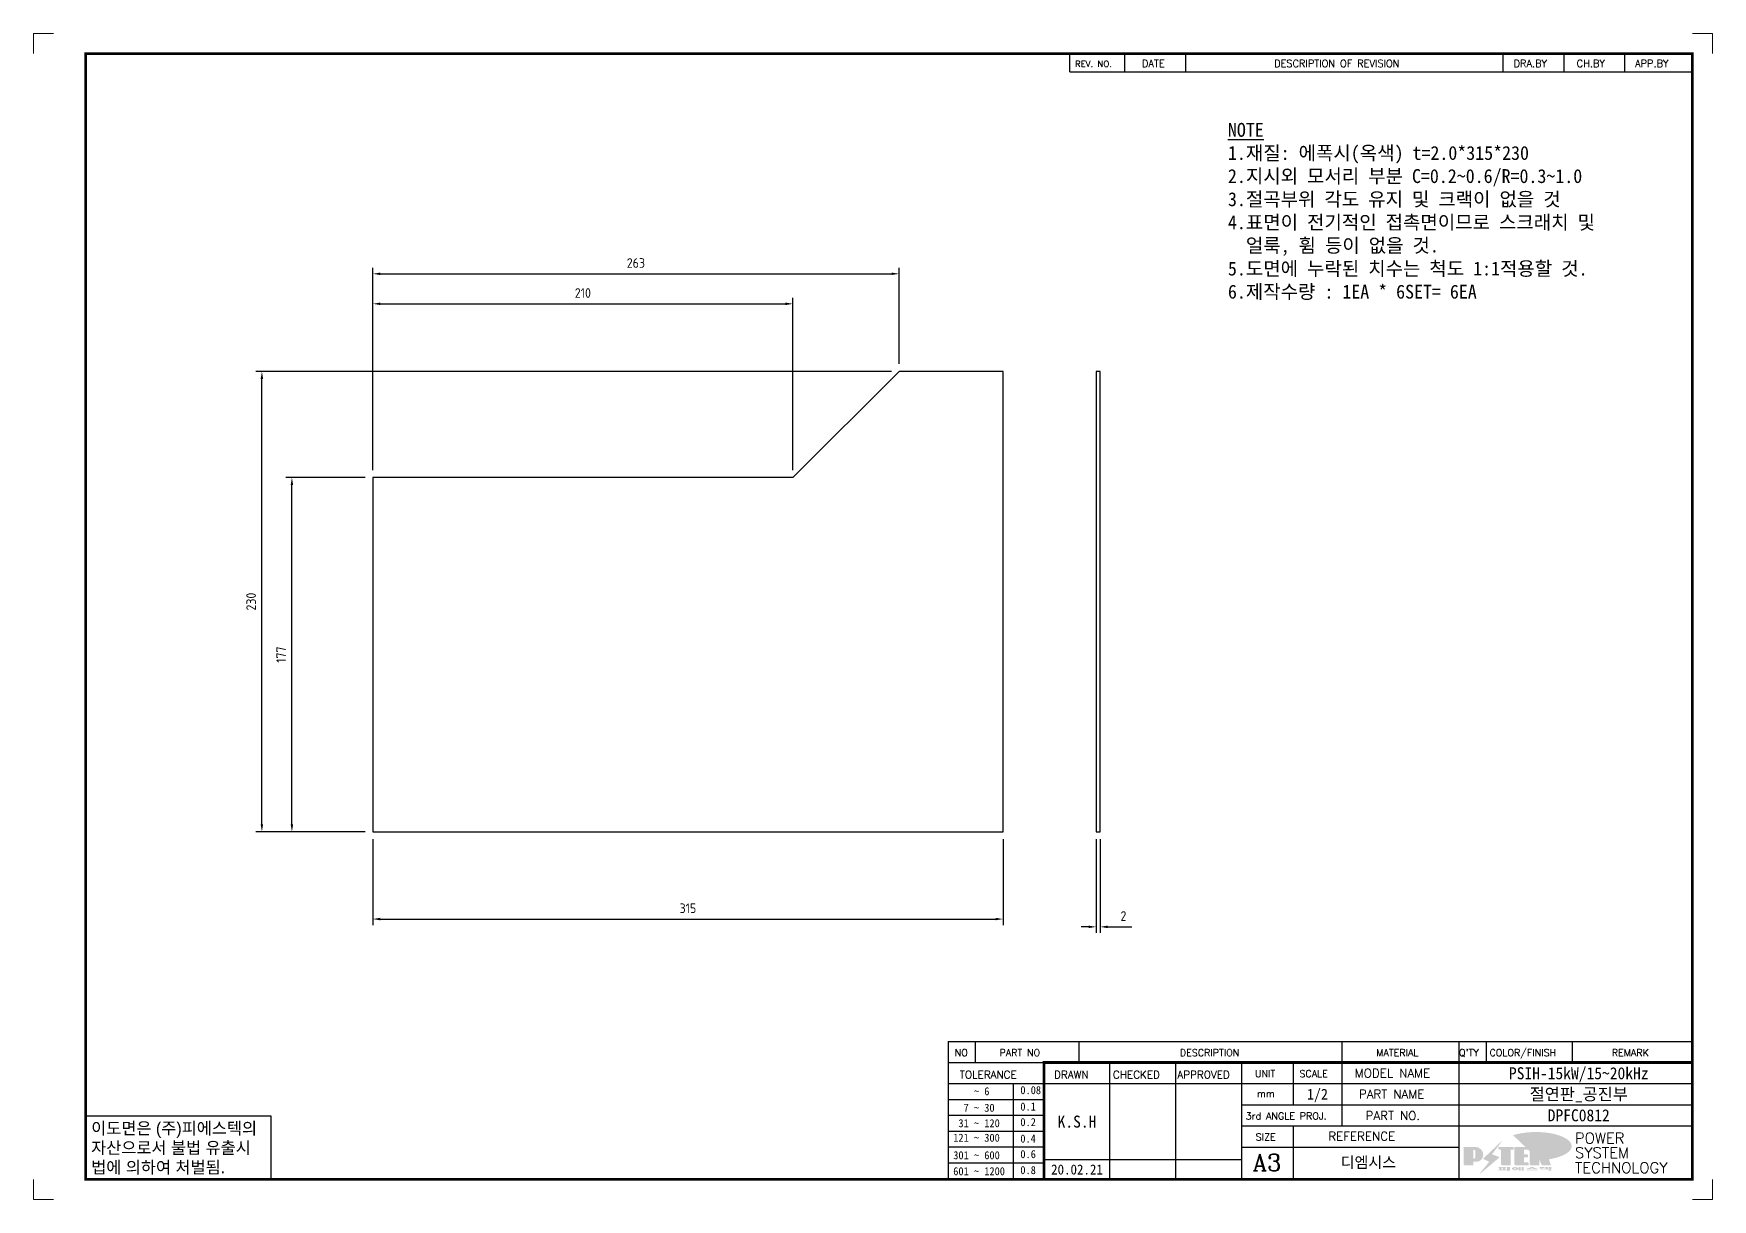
# Model space of a CAD drawing. Header units: millimetres. Extents: x 24815 to 37444, y -10619 to 6020.
# Drawn here: x 30318 to 31157, y -7723 to -7140 of the extents above; entities that cross this region are included whole.
import ezdxf
from ezdxf.enums import TextEntityAlignment as Align

# ---------------------------------------------------------------- set-up
doc = ezdxf.new("R2010")
doc.units = ezdxf.units.MM
doc.layers.add('FORMAT-1', color=7, linetype='Continuous')
doc.layers.add('line', color=3, linetype='Continuous')
doc.styles.add('h1', font='')
doc.styles.add('HAN', font='')
doc.styles.add('RC', font='ROMANC.SHX')
doc.styles.add('ROMANT', font='romant')
doc.styles.get("Standard").update_dxf_attribs({"font": 'ISOCP.SHX', "bigfont": 'WHGTXT.SHX'})
doc.styles.get('h1').set_extended_font_data('New Gulim')
doc.styles.get('HAN').set_extended_font_data('GulimChe')
doc.dimstyles.new('PS-1.5', dxfattribs={"dimscale": 1.5, "dimtxt": 3.2, "dimasz": 2.5, "dimexe": 2, "dimexo": 2.5, "dimgap": 2, "dimtad": 1, "dimtoh": 1, "dimrnd": 0.05, "dimzin": 12, "dimdsep": 46, "dimtxsty": 'Standard', "dimcen": 0, "dimclrt": 2, "dimazin": 3, "dimtfac": 1, "dimtofl": 0, "dimtmove": 0, "dimatfit": 3, "dimfxl": 0.18, "dimtolj": 1, "dimtzin": 0, "dimarcsym": 0})

# ---------------------------------------------------------------- blocks, each defined once
blk = doc.blocks.new('A$C53087912')
at = {"color": 2}
for p, q in [((-52, 230), (-105, 177)), ((0, 230), (-52, 230)), ((0, 0), (0, 230)), ((-105, 177), (-315, 177)), ((-315, 177), (-315, 0)), ((-315, 0), (0, 0))]:
    blk.add_line(p, q, dxfattribs=at)
blk = doc.blocks.new('t3')
for p, q in [((0, 15.88), (46.25, 15.88)), ((0, 15.88), (0, 0)), ((46.25, 15.88), (46.25, 0)), ((0, 0), (46.25, 0))]:
    blk.add_line(p, q)
at = {"color": 1, "style": 'h1'}
for s, p in [('이도면은 (주)피에스텍의', (1.4, 11.29)), ('자산으로서 불법 유출시', (1.4, 6.41)), ('법에 의하여 처벌됨.', (1.4, 1.52))]:
    blk.add_text(s, height=3, dxfattribs=at).set_placement(p)
blk = doc.blocks.new('new LOGO')
at = {"layer": 'line'}
h = blk.add_hatch(color=1, dxfattribs=at)
h.paths.add_polyline_path([(41.5, 16.4), (54.3, 16.4, 1), (54.3, 82.9), (0, 82.9), (0, -0.1), (41.5, -0.1)])
h.paths.add_polyline_path([(41.5, 27.9), (41.5, 71.9), (43.6, 71.9, -0.414214), (54.6, 60.9), (54.6, 38.9, -0.414214), (43.6, 27.9)], flags=16)
h.paths.add_polyline_path([(214.7, 71.9), (227.5, 71.9), (227.5, 82.9), (159.7, 82.9), (159.7, 71.9), (172.5, 71.9), (172.5, -0.1), (214.7, -0.1)])
h.paths.add_polyline_path([(276, 37.4), (294.8, 37.4), (294.8, 49.1), (276, 49.1), (276, 71.9), (294.8, 71.9), (294.8, 82.9), (234.5, 82.9), (234.5, -0.1), (297, -0.1), (297, 10.9), (276, 10.9)])
h.paths.add_polyline_path([(347.2, 35.2), (359.7, -0.1), (400.5, -0.1), (379.6, 66.8), (399.7, 82.9), (380.6, 82.9), (347.2, 61.6), (347.2, 82.9), (305.5, 82.9), (305.5, -0.1), (347.2, -0.1)])
h = blk.add_hatch(color=250, dxfattribs=at)
h.paths.add_polyline_path([(44.5, 69.4), (46.6, 69.4, -0.129793), (52, 68, 0.221832), (43.6, 71.9), (41.5, 71.9), (41.5, 27.9), (43.6, 27.9, 0.02048), (44.5, 28)], flags=17)
h.paths.add_polyline_path([(44.5, 13.9), (57.3, 13.9, 0.72362), (77.1, 73.9, -0.679777), (54.3, 16.4), (41.5, 16.4), (41.5, -0.1), (3, -0.1), (3, -2.6), (44.5, -2.6)])
h.paths.add_polyline_path([(117.9, 14.2), (71.5, -44.4), (77.1, -39.6), (120.8, 15.6), (92, 28.9), (173.3, 106), (177.5, 111.4), (89.1, 27.6)])
h.paths.add_polyline_path([(162.7, 71.9), (162.7, 69.4), (172.5, 69.4), (172.5, 71.9)], flags=17)
h.paths.add_polyline_path([(217.7, 69.4), (230.5, 69.4), (230.5, 80.4), (227.5, 80.4), (227.5, 71.9), (214.7, 71.9), (214.7, -0.1), (175.5, -0.1), (175.5, -2.6), (217.7, -2.6)])
h.paths.add_polyline_path([(297.8, 46.6), (294.8, 46.6), (294.8, 37.4), (276, 37.4), (276, 10.9), (279, 10.9), (279, 34.9), (297.8, 34.9)])
h.paths.add_polyline_path([(300, 8.4), (297, 8.4), (297, -0.1), (237.5, -0.1), (237.5, -2.6), (300, -2.6)])
h.paths.add_polyline_path([(297.8, 80.4), (294.8, 80.4), (294.8, 71.9), (276, 71.9), (276, 49.1), (279, 49.1), (279, 69.4), (297.8, 69.4)])
h.paths.add_polyline_path([(350.2, 80.4), (347.2, 80.4), (347.2, 61.6), (350.2, 63.5)])
h.paths.add_polyline_path([(350.2, 26.7), (347.2, 35.2), (347.2, -0.1), (308.5, -0.1), (308.5, -2.6), (350.2, -2.6)])
h.paths.add_polyline_path([(402.7, 80.4), (396.5, 80.4), (379.6, 66.8), (400.5, -0.1), (361.8, -0.1), (362.7, -2.6), (403.5, -2.6), (382.6, 64.3)])
blk.add_hatch(color=5, dxfattribs=at).paths.add_polyline_path([(166.3, 35), (131, 49), (180.4, 112.7), (92, 28.9), (120.8, 15.6), (74.4, -43)])
h = blk.add_hatch(color=253, dxfattribs=at)
edge = h.paths.add_edge_path()
edge.add_ellipse((333.9, 86.4), major_axis=(-165.9, 0), ratio=0.39426, start_angle=111.51268, end_angle=334.46902)
edge.add_ellipse((314.1, 81.2), major_axis=(-153.7, 0), ratio=0.40699, start_angle=121.30662, end_angle=327.74369, ccw=False)
edge.add_line((394, 27.8), (394.7, 25.6))
h = blk.add_hatch(color=250, dxfattribs=at)
edge = h.paths.add_edge_path()
edge.add_ellipse((237.8, -17.6), major_axis=(-14.3, 0), ratio=0.526336, start_angle=192.2456, end_angle=269.07481)
edge.add_line((238.1, -10.1), (237.6, -10.1))
edge.add_ellipse((237.8, -17.6), major_axis=(-14.3, 0), ratio=0.526336, start_angle=270.92519, end_angle=449.07481)
edge.add_line((237.6, -25.1), (238.1, -25.1))
edge.add_ellipse((237.8, -17.6), major_axis=(-14.3, 0), ratio=0.526336, start_angle=450.92519, end_angle=527.7544)
edge.add_line((251.7, -19.2), (254.1, -19.2))
edge.add_line((254.1, -19.2), (254.1, -27.1))
edge.add_line((254.1, -27.1), (263.1, -27.1))
edge.add_line((263.1, -27.1), (263.1, -10.1))
edge.add_line((263.1, -10.1), (254.1, -10.1))
edge.add_line((254.1, -10.1), (254.1, -16))
edge.add_line((254.1, -16), (251.7, -16))
h.paths.add_polyline_path([(241, -16.4), (241, -18.7, -1), (234.4, -18.7), (234.4, -16.4, -1)], flags=16)
h.paths.add_polyline_path([(278.2, -10.1), (268.1, -10.1), (268.1, -27.1), (278.2, -27.1)])
h.paths.add_polyline_path([(310.3, -10.1), (310.3, -11.1, -0.157169), (289.3, -17.5), (294, -19.9, 0.128407), (316.3, -15.9, 0.128407), (338.6, -19.9), (343.3, -17.5, -0.157169), (322.2, -11.1), (322.2, -10.1)])
h.paths.add_polyline_path([(342.1, -25.1), (342.1, -22.3), (290.4, -22.3), (290.4, -25.1)])
h.paths.add_polyline_path([(352, -10.1), (352, -16.2, 0.414214), (354, -18.2), (378.7, -18.2), (378.7, -19.6), (390.2, -19.6), (390.2, -10.1), (378.7, -10.1), (378.7, -13.6), (374.7, -13.6), (374.7, -15.1), (378.7, -15.1), (378.7, -16.2), (364.7, -16.2), (364.7, -15.1), (371.2, -15.1), (371.2, -13.6), (364.7, -13.6), (364.7, -12.6), (374.7, -12.6), (374.7, -10.1)])
h.paths.add_polyline_path([(393.8, -10.1), (393.8, -19.6), (405, -19.6), (405, -10.1)])
h.paths.add_polyline_path([(405, -27.1), (405, -20.9), (356.8, -20.9), (356.8, -23), (391.8, -23), (391.8, -27.1)])
h.paths.add_polyline_path([(200.4, -10.1), (200.4, -22.3), (193.2, -22.3), (193.2, -12.6), (196.6, -12.6), (196.6, -10.1), (161, -10.1), (161, -12.6), (164.5, -12.6), (164.5, -22.3), (161, -22.3), (161, -25.1), (200.4, -25.1), (200.4, -27.1), (213.9, -27.1), (213.9, -10.1)])
h.paths.add_polyline_path([(182, -12.6), (175.6, -12.6), (175.6, -22.3), (182, -22.3)], flags=17)
blk = doc.blocks.new('format-3')
at = {"color": 3, "lineweight": 9}
for p, q in [((0, 286.3), (0, 291.3)), ((5, 291.3), (0, 291.3)), ((414.5, 291.3), (419.5, 291.3)), ((419.5, 286.3), (419.5, 291.3)), ((0, 5), (0, 0)), ((419.5, 5), (419.5, 0)), ((5, 0), (0, 0)), ((414.5, 0), (419.5, 0))]:
    blk.add_line(p, q, dxfattribs=at)
at = {"color": 180}
for p, q in [((258.97, 281.75), (258.97, 286.3)), ((272.71, 281.75), (272.71, 286.3)), ((287.94, 281.75), (287.94, 286.3)), ((367.22, 281.75), (367.22, 286.3)), ((382.45, 281.75), (382.45, 286.3)), ((397.61, 281.75), (397.61, 286.3)), ((258.97, 281.75), (414.5, 281.75)), ((228.5, 39.49), (228.5, 5)), ((228.5, 39.49), (414.5, 39.49)), ((235.29, 39.49), (235.29, 34.21)), ((261.24, 34.21), (261.24, 39.49)), ((326.9, 39.49), (326.9, 34.21)), ((356.11, 39.49), (356.11, 34.21)), ((362.93, 39.49), (362.93, 34.21)), ((384.48, 39.49), (384.48, 34.21)), ((228.5, 34.21), (252.48, 34.21)), ((268.96, 5), (268.96, 34.21)), ((285.45, 5), (285.45, 34.21)), ((301.94, 5), (301.94, 34.21)), ((314.72, 34.21), (314.72, 23.65)), ((326.9, 34.21), (326.9, 18.37)), ((356.11, 34.21), (356.11, 5)), ((228.5, 28.93), (252.48, 28.93)), ((244.89, 5.23), (244.89, 28.93)), ((252.48, 28.93), (414.5, 28.93)), ((228.5, 24.98), (252.48, 24.98)), ((228.5, 21.03), (252.48, 21.03)), ((301.94, 23.65), (414.5, 23.65)), ((228.5, 17.08), (252.48, 17.08)), ((301.94, 18.37), (414.5, 18.37)), ((314.72, 18.37), (314.72, 5)), ((228.5, 13.13), (252.48, 13.13)), ((301.94, 13.09), (356.11, 13.09)), ((228.5, 9.18), (252.48, 9.18)), ((252.48, 9.95), (301.94, 9.95))]:
    blk.add_line(p, q, dxfattribs=at)
at = {"const_width": 0.7}
blk.add_lwpolyline([(252.48, 5), (252.48, 34.21), (414.5, 34.21)], dxfattribs=at)
at = {"layer": 'FORMAT-1', "const_width": 0.7}
blk.add_lwpolyline([(13, 5), (13, 286.3), (414.5, 286.3), (414.5, 5)], close=True, dxfattribs=at)
blk.add_blockref('t3', (13, 5))
at = {"xscale": 0.05400000000000027, "yscale": 0.05400000000000027, "zscale": 0.05400000000000027}
blk.add_blockref('new LOGO', (357.35, 8.65), dxfattribs=at)
at = {"color": 2}
for s, height, style, p in [('REV. NO.', 1.56, 'RC', (260.23, 282.95)), ('DATE', 1.788, 'RC', (276.95, 282.94)), ('DESCRIPTION OF REVISION', 1.7875, 'RC', (309.98, 282.94)), ('DRA.BY', 1.788, 'RC', (369.83, 282.94)), ('CH.BY', 1.788, 'RC', (385.59, 282.94)), ('APP.BY', 1.788, 'RC', (400.18, 282.94)), ('COLOR/FINISH', 1.7424, 'RC', (363.8, 35.83)), ('NO', 1.742, 'RC', (230.16, 35.83)), ('PART NO', 1.742, 'RC', (241.36, 35.83)), ('DESCRIPTION', 1.7424, 'RC', (286.43, 35.83)), ('MATERIAL', 1.742, 'RC', (335.52, 35.83)), ("Q'TY", 1.742, 'RC', (356.17, 35.83)), ('REMARK', 1.742, 'RC', (394.37, 35.83)), (' TOLERANCE', 1.9, 'RC', (230.11, 30.22)), ('DRAWN', 1.9, 'RC', (255, 30.22)), ('CHECKED', 1.9, 'RC', (269.71, 30.22)), ('APPROVED', 1.9, 'RC', (285.8, 30.22)), ('UNIT', 1.742, 'RC', (305.19, 30.55)), ('SCALE', 1.742, 'RC', (316.32, 30.55)), ('MODEL NAME', 2.178, 'RC', (330.12, 30.46)), ('    ~ 6', 2, 'HAN', (229.8, 26.03)), ('0.08', 2, 'HAN', (246.57, 26.31)), ('mm', 1.742, 'RC', (305.67, 25.56)), ('PART NAME', 2.178, 'RC', (331.17, 25.24)), ('  7 ~ 30', 2, 'HAN', (229.8, 21.91)), ('0.1', 2, 'HAN', (246.57, 22.2)), ('3rd ANGLE PROJ.', 1.7424, 'RC', (302.87, 19.97)), ('PART NO.', 2.178, 'RC', (332.84, 19.85)), (' 31 ~ 120', 2, 'HAN', (229.8, 18.04)), ('0.2', 2, 'HAN', (246.57, 18.32)), ('REFERENCE', 2.178, 'RC', (323.52, 14.69)), ('121 ~ 300', 2, 'HAN', (229.8, 14.42)), ('0.4', 2, 'HAN', (246.57, 14.2)), ('SIZE', 1.742, 'RC', (305.39, 14.71)), ('301 ~ 600', 2, 'HAN', (229.8, 10.04)), ('0.6', 2, 'HAN', (246.57, 10.32)), ('601 ~ 1200', 2, 'HAN', (229.8, 6.05)), ('0.8', 2, 'HAN', (246.57, 6.33))]:
    blk.add_text(s, height=height, dxfattribs=dict(at, style=style)).set_placement(p)
at = {"style": 'ROMANT'}
for s, p in [('POWER', (385.15, 13.96)), ('SYSTEM', (385.15, 10.31)), ('TECHNOLOGY', (385.15, 6.56))]:
    blk.add_text(s, height=2.7, dxfattribs=at).set_placement(p)
at = {"color": 2, "lineweight": 25, "style": 'RC'}
blk.add_text('A3', height=4.182, dxfattribs=at).set_placement((304.61, 7.14))
at = {"style": 'HAN'}
for tag, height, p in [('MODEL-NAME', 3, (386.1, 31.53)), ('SCALE', 2.7, (320.81, 26.29)), ('PART-NAME', 3, (386.1, 26.29)), ('CH-BY', 3, (277.21, 19.44)), ('PART-NO', 3, (386.1, 21.01)), ('DRA-BY', 3, (260.72, 19.44)), ('APP-BY', 3, (293.7, 19.44)), ('DRA-DATE', 2.5, (260.72, 7.47)), ('CH-DATE', 2.5, (277.21, 7.47)), ('APP-DATE', 2.5, (293.7, 7.47)), ('관련업체', 3, (333.52, 9.26))]:
    blk.add_attdef(tag, text='', height=height, dxfattribs=at).set_placement(p, align=Align.MIDDLE_CENTER)
blk = doc.blocks.new('*D1392')
at = {"color": 0, "lineweight": -2, "transparency": 16777216}
for p, q in [((30487.92, -7542.72), (30487.92, -7585.61)), ((30802.92, -7542.72), (30802.92, -7585.61)), ((30491.67, -7582.61), (30799.17, -7582.61))]:
    blk.add_line(p, q, dxfattribs=at)
at = {"color": 0, "transparency": 16777216}
for points in [[(30491.67, -7581.98), (30491.67, -7583.23), (30487.92, -7582.61)], [(30799.17, -7581.98), (30799.17, -7583.23), (30802.92, -7582.61)]]:
    blk.add_solid(points, dxfattribs=at)
at = {"layer": 'Defpoints', "color": 0, "transparency": 16777216}
for p in [(30487.92, -7538.97), (30802.92, -7538.97), (30802.92, -7582.61)]:
    blk.add_point(p, dxfattribs=at)
at = {"color": 2, "transparency": 16777216, "insert": (30645.42, -7577.21), "char_height": 4.8, "attachment_point": 5}
blk.add_mtext('\\A1;315', dxfattribs=at)
blk = doc.blocks.new('*D1393')
at = {"color": 0, "lineweight": -2, "transparency": 16777216}
for p, q in [((30484.17, -7361.97), (30444.51, -7361.97)), ((30447.51, -7535.22), (30447.51, -7365.72)), ((30484.17, -7538.97), (30444.51, -7538.97))]:
    blk.add_line(p, q, dxfattribs=at)
at = {"color": 0, "transparency": 16777216}
for points in [[(30446.88, -7365.72), (30448.13, -7365.72), (30447.51, -7361.97)], [(30446.88, -7535.22), (30448.13, -7535.22), (30447.51, -7538.97)]]:
    blk.add_solid(points, dxfattribs=at)
at = {"layer": 'Defpoints', "color": 0, "transparency": 16777216}
for p in [(30447.51, -7361.97), (30487.92, -7361.97), (30487.92, -7538.97)]:
    blk.add_point(p, dxfattribs=at)
at = {"color": 2, "transparency": 16777216, "insert": (30442.11, -7450.47), "char_height": 4.8, "attachment_point": 5, "rotation": 90}
blk.add_mtext('\\A1;177', dxfattribs=at)
blk = doc.blocks.new('*D1394')
at = {"color": 0, "lineweight": -2, "transparency": 16777216}
for p, q in [((30747.17, -7308.97), (30429.51, -7308.97)), ((30432.51, -7535.22), (30432.51, -7312.72)), ((30484.17, -7538.97), (30429.51, -7538.97))]:
    blk.add_line(p, q, dxfattribs=at)
at = {"color": 0, "transparency": 16777216}
for points in [[(30431.88, -7312.72), (30433.13, -7312.72), (30432.51, -7308.97)], [(30431.88, -7535.22), (30433.13, -7535.22), (30432.51, -7538.97)]]:
    blk.add_solid(points, dxfattribs=at)
at = {"layer": 'Defpoints', "color": 0, "transparency": 16777216}
for p in [(30432.51, -7308.97), (30750.92, -7308.97), (30487.92, -7538.97)]:
    blk.add_point(p, dxfattribs=at)
at = {"color": 2, "transparency": 16777216, "insert": (30427.11, -7423.97), "char_height": 4.8, "attachment_point": 5, "rotation": 90}
blk.add_mtext('\\A1;230', dxfattribs=at)
blk = doc.blocks.new('*D1395')
at = {"color": 0, "lineweight": -2, "transparency": 16777216}
for p, q in [((30487.92, -7358.22), (30487.92, -7272.16)), ((30697.92, -7358.22), (30697.92, -7272.16)), ((30491.67, -7275.16), (30694.17, -7275.16))]:
    blk.add_line(p, q, dxfattribs=at)
at = {"color": 0, "transparency": 16777216}
for points in [[(30491.67, -7274.53), (30491.67, -7275.78), (30487.92, -7275.16)], [(30694.17, -7274.53), (30694.17, -7275.78), (30697.92, -7275.16)]]:
    blk.add_solid(points, dxfattribs=at)
at = {"layer": 'Defpoints', "color": 0, "transparency": 16777216}
for p in [(30697.92, -7275.16), (30487.92, -7361.97), (30697.92, -7361.97)]:
    blk.add_point(p, dxfattribs=at)
at = {"color": 2, "transparency": 16777216, "insert": (30592.92, -7269.76), "char_height": 4.8, "attachment_point": 5}
blk.add_mtext('\\A1;210', dxfattribs=at)
blk = doc.blocks.new('*D1396')
at = {"color": 0, "lineweight": -2, "transparency": 16777216}
for p, q in [((30487.92, -7358.22), (30487.92, -7257.16)), ((30750.92, -7305.22), (30750.92, -7257.16)), ((30491.67, -7260.16), (30747.17, -7260.16))]:
    blk.add_line(p, q, dxfattribs=at)
at = {"color": 0, "transparency": 16777216}
for points in [[(30491.67, -7259.53), (30491.67, -7260.78), (30487.92, -7260.16)], [(30747.17, -7259.53), (30747.17, -7260.78), (30750.92, -7260.16)]]:
    blk.add_solid(points, dxfattribs=at)
at = {"layer": 'Defpoints', "color": 0, "transparency": 16777216}
for p in [(30750.92, -7260.16), (30750.92, -7308.97), (30487.92, -7361.97)]:
    blk.add_point(p, dxfattribs=at)
at = {"color": 2, "transparency": 16777216, "insert": (30619.42, -7254.76), "char_height": 4.8, "attachment_point": 5}
blk.add_mtext('\\A1;263', dxfattribs=at)
blk = doc.blocks.new('*D1397')
at = {"color": 0, "lineweight": -2, "transparency": 16777216}
for p, q in [((30849.39, -7542.72), (30849.39, -7589.51)), ((30851.39, -7542.72), (30851.39, -7589.51)), ((30845.64, -7586.51), (30841.89, -7586.51)), ((30855.14, -7586.51), (30867.22, -7586.51))]:
    blk.add_line(p, q, dxfattribs=at)
at = {"color": 0, "transparency": 16777216}
for points in [[(30845.64, -7585.89), (30845.64, -7587.14), (30849.39, -7586.51)], [(30855.14, -7585.89), (30855.14, -7587.14), (30851.39, -7586.51)]]:
    blk.add_solid(points, dxfattribs=at)
at = {"layer": 'Defpoints', "color": 0, "transparency": 16777216}
for p in [(30849.39, -7538.97), (30851.39, -7538.97), (30851.39, -7586.51)]:
    blk.add_point(p, dxfattribs=at)
at = {"color": 2, "transparency": 16777216, "insert": (30863.06, -7581.11), "char_height": 4.8, "attachment_point": 5}
blk.add_mtext('\\A1;2', dxfattribs=at)

msp = doc.modelspace()

# ---------------------------------------------------------------- linework, layer by layer
at = {"color": 2}
msp.add_lwpolyline([(30849.39436, -7538.97168), (30851.39436, -7538.97168), (30851.39436, -7308.97168), (30849.39436, -7308.97168)], close=True, dxfattribs=at)

# ---------------------------------------------------------------- block references
ref = msp.add_blockref('format-3', (30318.40598, -7722.71426), dxfattribs=dict(xscale=2, yscale=2, zscale=2))
ref.add_attrib('DRA-DATE', '20.02.21', dxfattribs={"height": 5, "style": 'HAN'}).set_placement((30839.84605, -7707.76426), align=Align.MIDDLE_CENTER)
ref.add_attrib('DRA-BY', 'K.S.H', dxfattribs={"height": 6, "style": 'HAN'}).set_placement((30839.84605, -7683.83002), align=Align.MIDDLE_CENTER)
ref.add_attrib('MODEL-NAME', 'PSIH-15kW/15~20kHz', dxfattribs={"lineweight": 35, "height": 6, "style": 'HAN'}).set_placement((31090.59695, -7659.66404), align=Align.MIDDLE_CENTER)
ref.add_attrib('PART-NAME', '절연판_공진부', dxfattribs={"lineweight": 35, "height": 6, "style": 'HAN'}).set_placement((31090.59695, -7670.12578), align=Align.MIDDLE_CENTER)
ref.add_attrib('PART-NO', 'DPFC0812', dxfattribs={"lineweight": 35, "height": 6, "style": 'HAN'}).set_placement((31090.59695, -7680.68578), align=Align.MIDDLE_CENTER)
ref.add_attrib('SCALE', '1/2', dxfattribs={"height": 5.4, "style": 'HAN'}).set_placement((30960.02217, -7670.12578), align=Align.MIDDLE_CENTER)
ref.add_attrib('관련업체', '디엠시스', dxfattribs={"height": 5.5, "style": 'HAN'}).set_placement((30985.45258, -7704.18889), align=Align.MIDDLE_CENTER)
msp.add_blockref('A$C53087912', (30802.92343, -7538.97168))

# ---------------------------------------------------------------- texts
at = {"color": 2, "insert": (30915.2853, -7184.75544), "char_height": 6.93, "width": 278.9893215, "attachment_point": 1, "style": 'HAN'}
msp.add_mtext('{\\LNOTE\\P}1.재질: 에폭시(옥색) t=2.0*315*230\\P2.지시외 모서리 부분 C=0.2~0.6/R=0.3~1.0\\P3.절곡부위 각도 유지 및 크랙이 없을 것\\P4.표면이 전기적인 접촉면이므로 스크래치 및\\P  얼룩, 휨 등이 없을 것.\\P5.도면에 누락된 치수는 척도 1:1적용할 것.\\P{\\C1;6.제작수량 : 1EA * 6SET= 6EA}', dxfattribs=at)

# ---------------------------------------------------------------- dimensions: what is measured, and where the dimension line sits
for base, p1, p2, picture, middle in [((30750.92343, -7260.15587), (30487.92343, -7361.97168), (30750.92343, -7308.97168), '*D1396', (30619.42343, -7254.75539)), ((30697.92343, -7275.15587), (30487.92343, -7361.97168), (30697.92343, -7361.97168), '*D1395', (30592.92343, -7269.75539)), ((30802.92343, -7582.60566), (30487.92343, -7538.97168), (30802.92343, -7538.97168), '*D1392', (30645.42343, -7577.20566)), ((30851.39436, -7586.51413), (30849.39436, -7538.97168), (30851.39436, -7538.97168), '*D1397', (30863.05944, -7581.11366))]:
    dim = msp.add_linear_dim(base=base, p1=p1, p2=p2, dimstyle='PS-1.5')
    dim.commit()
    dim.dimension.update_dxf_attribs({"geometry": picture, "text_midpoint": middle})
for base, p2, picture, middle in [((30432.5065, -7308.97168), (30750.92343, -7308.97168), '*D1394', (30427.10602, -7423.97168)), ((30447.5065, -7361.97168), (30487.92343, -7361.97168), '*D1393', (30442.1065, -7450.47168))]:
    dim = msp.add_linear_dim(base=base, p1=(30487.92343, -7538.97168), p2=p2, angle=90, dimstyle='PS-1.5')
    dim.commit()
    dim.dimension.update_dxf_attribs({"geometry": picture, "text_midpoint": middle})

doc.saveas('drawing.dxf')
